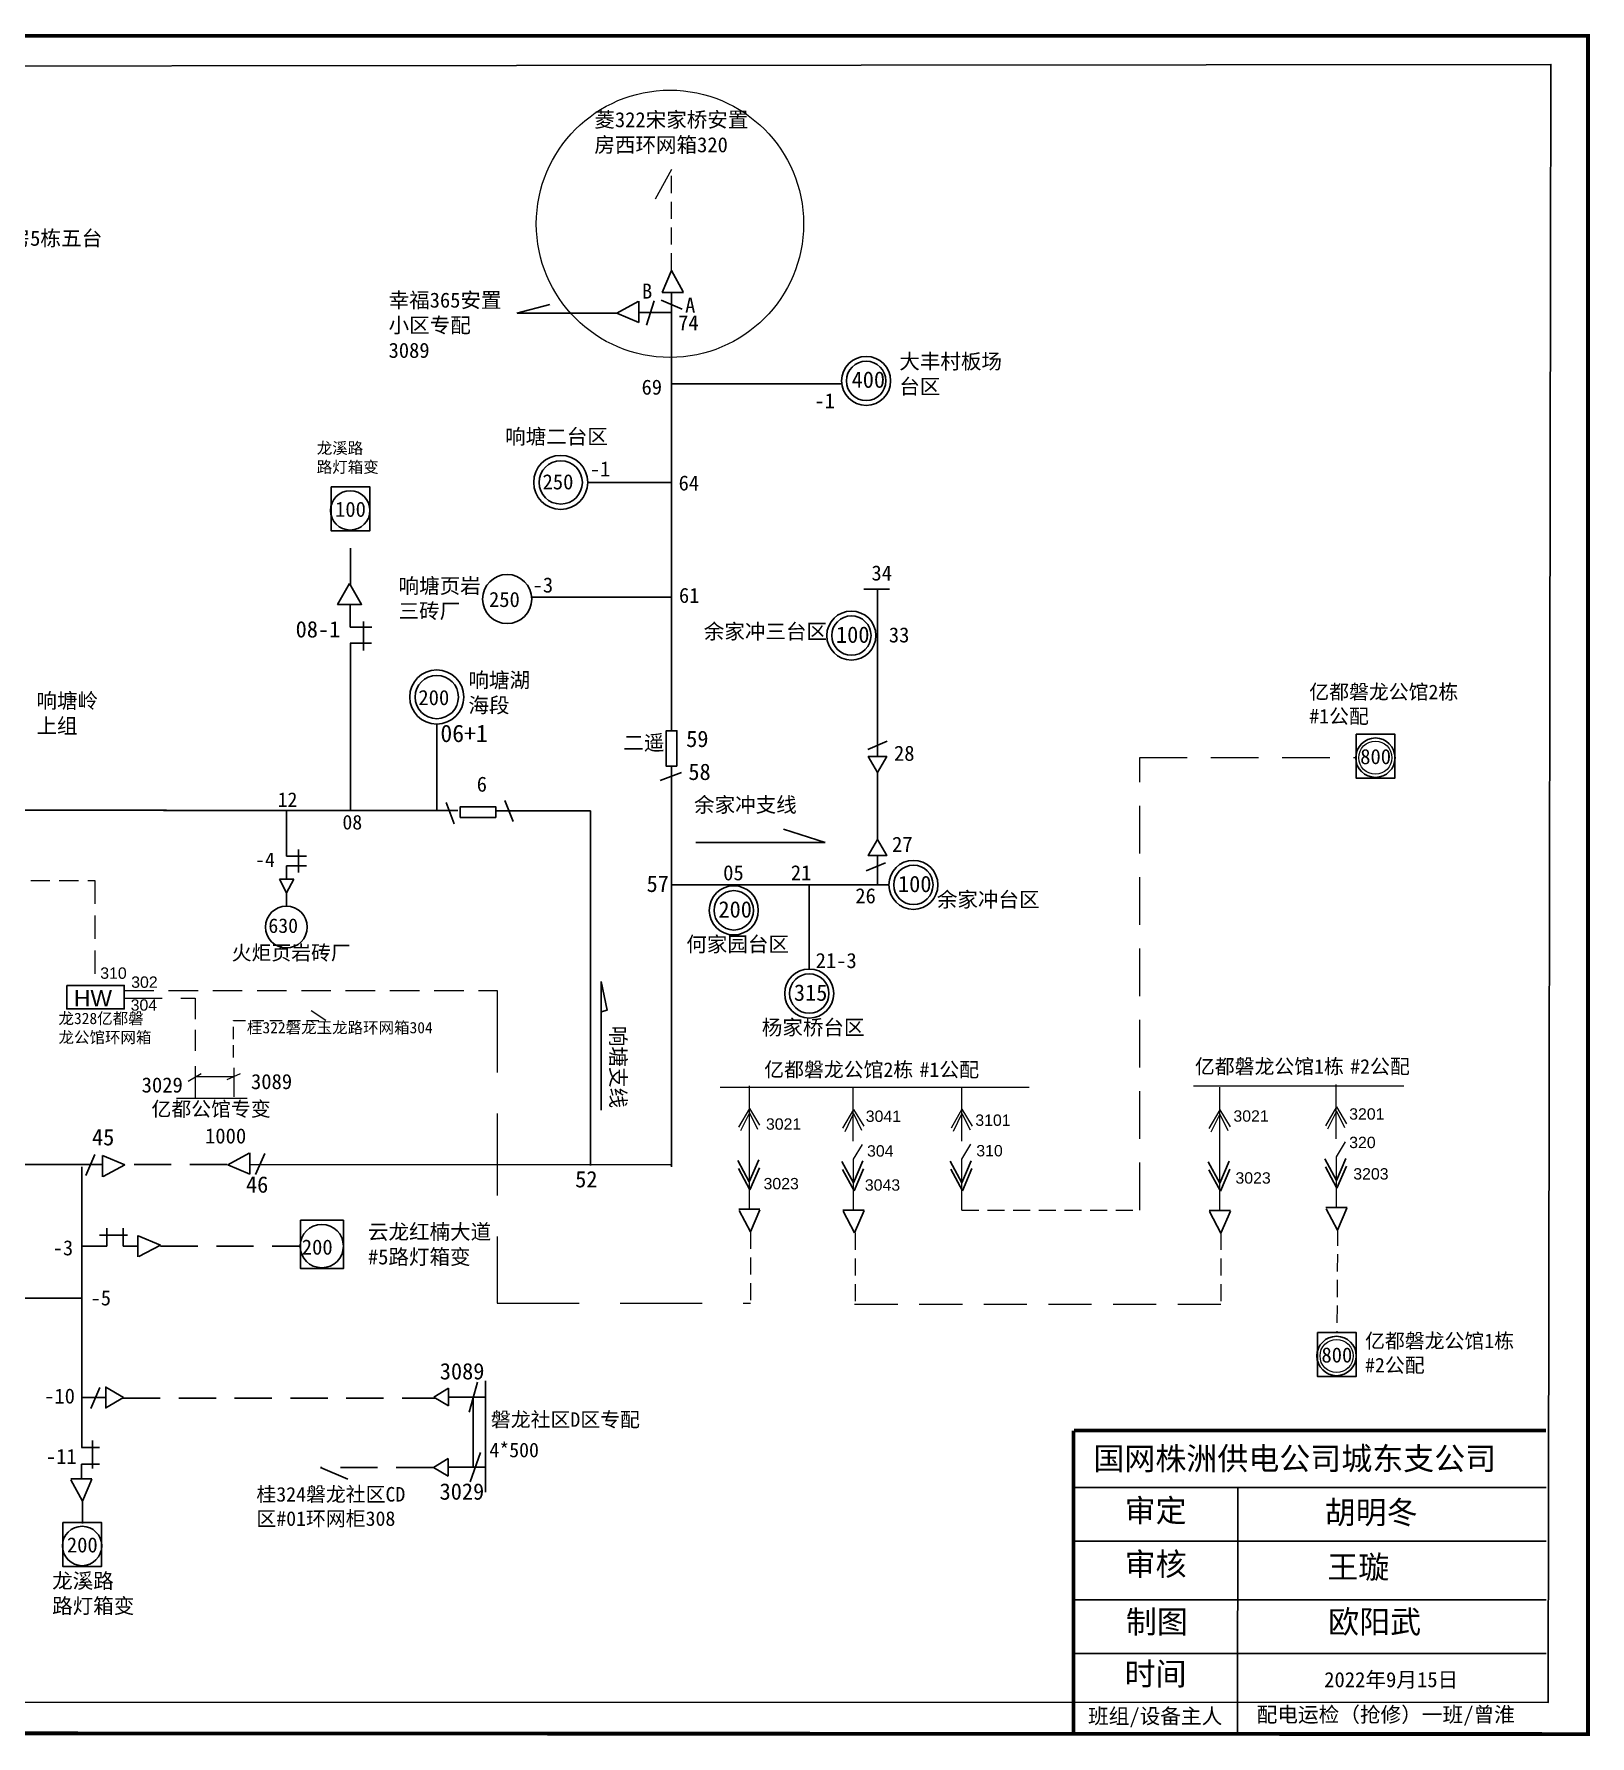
# Model space of a CAD drawing. Extents: x 62 to 435, y 13 to 238.
# Drawn here: x 229.9 to 435.4, y 12.8 to 237.5 of the extents above; entities that cross this region are included whole.
import ezdxf

# ---------------------------------------------------------------- set-up
doc = ezdxf.new("R2010")
doc.units = 0
doc.header["$LTSCALE"] = 0.774411
doc.linetypes.add('DASHED2', pattern=[9.525, 6.35, -3.175])
doc.layers.get('0').update_dxf_attribs({"linetype": 'CONTINUOUS'})
doc.layers.add('0-RefEdit0', color=7, linetype='CONTINUOUS')
doc.styles.add('宋体_txtstyle_0.00_0_0', font='')
doc.styles.add('宋体_txtstyle_1.50_0_0', font='SIMSUN.TTC', dxfattribs={"height": 1.5})
doc.styles.add('宋体_txtstyle_1.92_0_0', font='', dxfattribs={"height": 1.92375})
doc.styles.add('宋体_txtstyle_1.99_0_0', font='', dxfattribs={"height": 1.989})
doc.styles.add('宋体_txtstyle_19.07_0_0', font='', dxfattribs={"height": 19.066942})
doc.styles.add('宋体_txtstyle_2.00_0_0', font='', dxfattribs={"height": 2})
doc.styles.add('宋体_txtstyle_2.17_0_0', font='', dxfattribs={"height": 2.1675})
doc.styles.add('宋体_txtstyle_2.19_0_0', font='', dxfattribs={"height": 2.189563})
doc.styles.add('宋体_txtstyle_200.00_0_0200', font='SIMSUN.TTC', dxfattribs={"height": 200})
doc.styles.add('宋体_txtstyle_3.00_0_0', font='SIMSUN.TTC', dxfattribs={"height": 3})
doc.styles.add('宋体_txtstyle_3.40_0_0', font='', dxfattribs={"height": 3.400934})
doc.styles.add('宋体_txtstyle_6.43_0_0', font='', dxfattribs={"height": 6.431791})
doc.styles.get('宋体_txtstyle_0.00_0_0').set_extended_font_data('宋体')
doc.styles.get('宋体_txtstyle_1.92_0_0').set_extended_font_data('宋体')
doc.styles.get('宋体_txtstyle_1.99_0_0').set_extended_font_data('宋体')
doc.styles.get('宋体_txtstyle_19.07_0_0').set_extended_font_data('宋体')
doc.styles.get('宋体_txtstyle_2.00_0_0').set_extended_font_data('宋体')
doc.styles.get('宋体_txtstyle_2.17_0_0').set_extended_font_data('宋体')
doc.styles.get('宋体_txtstyle_2.19_0_0').set_extended_font_data('宋体')
doc.styles.get('宋体_txtstyle_3.40_0_0').set_extended_font_data('宋体')
doc.styles.get('宋体_txtstyle_6.43_0_0').set_extended_font_data('宋体')

msp = doc.modelspace()

# ---------------------------------------------------------------- linework, layer by layer
at = {"color": 7, "linetype": 'Continuous', "lineweight": 0, "ltscale": 0.460877}
msp.add_line((314.09, 219.64), (311.91, 215.72), dxfattribs=at)
at = {"color": 7, "linetype": 'DASHED2', "lineweight": 0, "ltscale": 0.460877}
msp.add_line((314.09, 206.3), (314.09, 219.64), dxfattribs=at)
at = {"linetype": 'Continuous'}
for p, q in [((312.85, 203.4), (314.09, 206.3)), ((314.09, 206.3), (315.61, 203.48)), ((312.71, 202.37), (315.5, 201.18)), ((312.85, 203.4), (315.65, 203.4)), ((314.1, 203.36), (314.09, 145.59)), ((293.71, 200.67), (306.9, 200.67)), ((306.85, 200.66), (309.68, 202.18)), ((309.76, 199.42), (306.85, 200.66)), ((309.76, 199.42), (309.76, 202.22)), ((303.02, 178.3), (314.13, 178.3)), ((271.65, 162.16), (271.65, 159.17)), ((314.06, 163.14), (295.71, 163.14)), ((273.41, 159.93), (273.41, 156.11)), ((271.65, 159.17), (274.52, 159.17)), ((271.65, 157.08), (274.45, 157.08)), ((271.68, 134.98), (271.68, 157.08)), ((315.39, 140), (312.58, 138.92)), ((314.09, 140.84), (314.09, 87.92)), ((235.34, 135.01), (201.12, 135.02)), ((247.37, 135), (233.93, 135)), ((246.97, 134.98), (285.86, 134.98)), ((285.4, 133.2), (284.32, 136.01)), ((290.87, 134.92), (303.38, 134.92)), ((293.15, 133.5), (292.07, 136.31)), ((304.78, 112.38), (305.57, 108.59)), ((305.57, 108.59), (304.78, 108.39)), ((238.8, 88.22), (226.86, 88.23)), ((237.93, 89.55), (236.73, 86.76)), ((238.95, 89.41), (238.95, 86.61)), ((238.95, 89.41), (241.86, 88.17)), ((241.86, 88.17), (239.03, 86.65)), ((255.49, 88.19), (258.32, 89.71)), ((258.4, 86.95), (255.49, 88.19)), ((258.4, 86.95), (258.4, 89.75)), ((313.94, 88.17), (258.48, 88.21)), ((260.35, 89.69), (259.16, 86.9)), ((242.24, 78.88), (238.53, 78.88)), ((239.49, 77.46), (239.49, 79.81)), ((241.66, 77.46), (241.66, 79.81)), ((239.49, 77.46), (236.18, 77.46)), ((243.61, 77.46), (241.66, 77.46)), ((238.58, 58.79), (237.39, 56)), ((237.59, 48.08), (237.59, 51.79)), ((236.17, 50.84), (238.52, 50.84)), ((236.17, 48.67), (238.52, 48.67)), ((236.17, 46.71), (236.17, 48.67)), ((367.23, 45.58), (429.6, 45.58)), ((388.88, 45.57), (388.84, 13.03)), ((367.23, 38.48), (429.6, 38.48)), ((367.23, 30.73), (429.6, 30.73)), ((367.23, 23.63), (429.6, 23.63))]:
    msp.add_line(p, q, dxfattribs=at)
at = {"color": 0, "linetype": 'Continuous'}
for p, q in [((311.8, 202.29), (310.79, 199.07)), ((293.65, 200.67), (298.03, 201.8)), ((314.11, 200.74), (309.75, 200.74)), ((339.48, 164.22), (342.89, 164.22)), ((283.08, 146.39), (283.08, 135.03)), ((303.38, 134.92), (303.38, 88.11)), ((317.28, 130.74), (334.38, 130.74)), ((334.38, 130.74), (328.89, 132.49)), ((332.25, 113.99), (332.25, 125.15)), ((236.18, 87.94), (236.18, 50.87)), ((324.36, 85.92), (322.84, 88.75)), ((324.45, 84.88), (322.93, 87.7)), ((325.6, 88.83), (324.36, 85.92)), ((325.69, 87.78), (324.45, 84.88)), ((338.11, 85.8), (336.59, 88.63)), ((339.35, 88.71), (338.11, 85.8)), ((339.43, 87.66), (338.19, 84.75)), ((352.43, 85.82), (350.91, 88.65)), ((353.67, 88.73), (352.43, 85.82)), ((353.75, 87.68), (352.51, 84.77)), ((386.5, 85.75), (384.98, 88.58)), ((387.74, 88.66), (386.5, 85.75)), ((401.9, 86.13), (400.38, 88.96)), ((401.98, 85.08), (400.46, 87.91)), ((403.14, 89.04), (401.9, 86.13)), ((403.22, 87.99), (401.98, 85.08)), ((338.19, 84.75), (336.67, 87.58)), ((352.51, 84.77), (350.99, 87.6)), ((386.58, 84.7), (385.06, 87.53)), ((387.82, 87.61), (386.58, 84.7)), ((325.77, 82.32), (322.97, 82.32)), ((324.52, 79.35), (323, 82.17)), ((325.76, 82.26), (324.52, 79.35)), ((339.52, 82.19), (336.72, 82.19)), ((338.27, 79.22), (336.75, 82.05)), ((339.51, 82.13), (338.27, 79.22)), ((387.9, 82.14), (385.1, 82.14)), ((386.66, 79.17), (385.14, 82)), ((387.9, 82.08), (386.66, 79.17)), ((403.31, 82.53), (400.51, 82.53)), ((402.06, 79.56), (400.54, 82.38)), ((403.3, 82.47), (402.06, 79.56)), ((243.6, 78.83), (243.6, 76.03)), ((243.66, 78.82), (246.57, 77.58)), ((246.57, 77.58), (243.74, 76.06)), ((236.19, 70.57), (226.67, 70.57)), ((239.37, 57.46), (236.1, 57.46)), ((267.73, 48.2), (271.32, 46.69)), ((237.54, 46.73), (234.74, 46.73)), ((236.29, 43.76), (234.77, 46.59)), ((237.53, 46.67), (236.29, 43.76)), ((236.29, 43.76), (236.29, 40.84))]:
    msp.add_line(p, q, dxfattribs=at)
at = {"linetype": 'DASHED2'}
for p, q in [((271.68, 164.68), (271.68, 171.91)), ((255.39, 88.21), (241.75, 88.22)), ((246.59, 77.45), (265.08, 77.45))]:
    msp.add_line(p, q, dxfattribs=at)
at = {"color": 7, "linetype": 'DASHED2', "lineweight": 0, "ltscale": 1.276682}
for p, q in [((375.92, 82.21), (375.92, 141.99)), ((375.92, 141.99), (404.46, 141.99))]:
    msp.add_line(p, q, dxfattribs=at)
at = {"color": 7, "ltscale": 2}
for p, q in [((263.22, 134.98), (263.22, 128.96)), ((263.22, 128.96), (265.89, 128.96)), ((264.8, 129.84), (264.8, 126.78)), ((263.22, 124.11), (262.33, 125.89)), ((262.33, 125.89), (264.21, 125.89)), ((263.22, 127.67), (263.22, 125.99)), ((265.89, 127.67), (263.22, 127.67)), ((264.21, 125.89), (263.22, 124.11)), ((263.22, 124.31), (263.22, 122.34))]:
    msp.add_line(p, q, dxfattribs=at)
at = {"color": 7, "linetype": 'DASHED2', "lineweight": 0, "ltscale": 0.511978}
msp.add_line((210.57, 125.73), (237.9, 125.73), dxfattribs=at)
at = {"color": 7, "linetype": 'DASHED2', "lineweight": 0, "ltscale": 0.627198}
msp.add_line((237.9, 125.73), (237.9, 111.87), dxfattribs=at)
msp.add_line((314.12, 125.15), (342.78, 125.15))
at = {"color": 7}
msp.add_line((304.78, 112.4), (304.78, 95.39), dxfattribs=at)
at = {"color": 7, "linetype": 'DASHED2', "lineweight": 0, "ltscale": 0.793013}
msp.add_line((241.8, 111.21), (291.07, 111.21), dxfattribs=at)
at = {"color": 7, "linetype": 'DASHED2', "lineweight": 0, "ltscale": 1.016567}
msp.add_line((241.8, 110.19), (251.16, 110.19), dxfattribs=at)
at = {"color": 7, "linetype": 'DASHED2', "lineweight": 0, "ltscale": 0.56476}
msp.add_line((251.16, 110.19), (251.16, 102.55), dxfattribs=at)
at = {"color": 7, "linetype": 'DASHED2', "lineweight": 0, "ltscale": 2.202814}
for p, q in [((291.07, 111.21), (291.07, 69.9)), ((291.07, 69.9), (324.53, 69.9))]:
    msp.add_line(p, q, dxfattribs=at)
at = {"color": 7, "linetype": 'Continuous', "lineweight": 0, "ltscale": 0.212101}
msp.add_line((268.43, 107.25), (266.48, 108.53), dxfattribs=at)
at = {"color": 7, "linetype": 'DASHED2', "lineweight": 0, "ltscale": 0.327317}
for p, q in [((256.22, 102.37), (256.22, 107.24)), ((256.22, 107.24), (268.4, 107.24))]:
    msp.add_line(p, q, dxfattribs=at)
at = {"color": 7, "linetype": 'Continuous', "lineweight": 0, "ltscale": 0.403693}
for p, q in [((251.18, 101.22), (251.18, 96.99)), ((250.23, 99.21), (251.96, 100.26)), ((251.3, 99.85), (256.28, 99.85)), ((255.41, 99.45), (257.16, 100.25)), ((256.28, 100.98), (256.28, 97.15)), ((248.69, 96.99), (258.06, 96.99))]:
    msp.add_line(p, q, dxfattribs=at)
at = {"color": 7, "linetype": 'Continuous', "lineweight": 0, "ltscale": 1.574582}
msp.add_line((320.52, 98.44), (361.31, 98.44), dxfattribs=at)
at = {"color": 7, "linetype": 'Continuous', "lineweight": 0, "ltscale": 1.049199}
for p, q in [((324.37, 82.32), (324.37, 98.61)), ((386.5, 82.14), (386.5, 98.43)), ((338.12, 82.19), (338.12, 88.92)), ((352.43, 82.21), (352.43, 88.94)), ((401.91, 82.53), (401.91, 89.25))]:
    msp.add_line(p, q, dxfattribs=at)
at = {"color": 7, "linetype": 'Continuous', "lineweight": 0, "ltscale": 0.416651}
for p, q in [((338.1, 91.29), (338.1, 98.44)), ((352.42, 91.31), (352.42, 98.46)), ((401.89, 91.62), (401.89, 98.77)), ((338.12, 88.92), (339.31, 90.88)), ((352.43, 88.94), (353.63, 90.9)), ((401.91, 89.25), (403.1, 91.21))]:
    msp.add_line(p, q, dxfattribs=at)
at = {"color": 7, "linetype": 'Continuous', "lineweight": 0, "ltscale": 1.417829}
for p, q in [((383.02, 98.61), (410.81, 98.61)), ((386.5, 98.43), (386.5, 98.43))]:
    msp.add_line(p, q, dxfattribs=at)
at = {"color": 7, "linetype": 'Continuous', "lineweight": 0, "ltscale": 0.42844}
for p, q in [((324.37, 95.62), (322.93, 93.14)), ((324.37, 95.62), (325.72, 93.4)), ((338.12, 95.5), (336.68, 93.02)), ((338.12, 95.5), (339.47, 93.27)), ((352.43, 95.52), (351, 93.04)), ((352.43, 95.52), (353.78, 93.29)), ((386.5, 95.45), (385.07, 92.97)), ((386.5, 95.45), (387.85, 93.22)), ((401.91, 95.83), (400.47, 93.35)), ((401.91, 95.83), (403.25, 93.61))]:
    msp.add_line(p, q, dxfattribs=at)
at = {"color": 7, "linetype": 'Continuous', "lineweight": 0, "ltscale": 0.771192}
for p, q in [((324.37, 95.06), (323.21, 92.67)), ((324.37, 95.06), (325.44, 92.9)), ((338.12, 94.94), (336.96, 92.55)), ((338.12, 94.94), (339.19, 92.78)), ((352.43, 94.96), (351.27, 92.57)), ((352.43, 94.96), (353.51, 92.8)), ((386.5, 94.89), (385.34, 92.49)), ((386.5, 94.89), (387.58, 92.73)), ((401.91, 95.27), (400.74, 92.88)), ((401.91, 95.27), (402.98, 93.11))]:
    msp.add_line(p, q, dxfattribs=at)
at = {"color": 7, "linetype": 'DASHED2', "lineweight": 0, "ltscale": 0.459605}
for p, q in [((352.43, 82.21), (375.92, 82.21)), ((324.52, 79.35), (324.53, 69.9)), ((338.35, 79.21), (338.35, 69.76)), ((386.65, 79.22), (386.66, 69.78)), ((402.07, 79.76), (401.96, 66.04))]:
    msp.add_line(p, q, dxfattribs=at)
at = {"color": 7, "linetype": 'DASHED2', "lineweight": 0, "ltscale": 1.157365}
msp.add_line((338.27, 69.78), (386.66, 69.78), dxfattribs=at)
at = {"linetype": 'Continuous', "const_width": 0.5}
msp.add_lwpolyline([(61.75, 237.26), (435.14, 237.26), (435.14, 13.01), (61.75, 13.18)], close=True, dxfattribs=at)
at = {"linetype": 'Continuous'}
for points in [[(65.86, 233.13), (430.24, 233.49), (429.86, 17.16), (65.86, 17.22)], [(314.79, 140.82), (313.4, 140.82), (313.4, 145.51), (314.79, 145.51)], [(286.19, 134.07), (286.19, 135.46), (290.87, 135.46), (290.87, 134.07)]]:
    msp.add_lwpolyline(points, close=True, dxfattribs=at)
at = {"color": 0, "linetype": 'Continuous'}
for points in [[(314.14, 191.31), (336.57, 191.31)], [(341.28, 142.1), (341.28, 164.13)], [(340, 143.02), (342.56, 144.11)], [(341.28, 131.13), (341.28, 139.98)], [(341.28, 125.15), (341.28, 129.01)], [(339.8, 127), (342.36, 128.08)]]:
    msp.add_lwpolyline(points, dxfattribs=at)
for points in [[(269.12, 177.71), (274.25, 177.71), (274.25, 171.91), (269.12, 171.91)], [(271.56, 164.95), (269.97, 162.18), (273.16, 162.18)], [(404.51, 145.05), (409.64, 145.05), (409.64, 139.25), (404.51, 139.25)], [(341.28, 139.98), (342.51, 142.1), (340.06, 142.1)], [(341.28, 131.13), (340.06, 129.01), (342.51, 129.01)], [(234.2, 111.87), (241.8, 111.87), (241.8, 108.78), (234.2, 108.78)], [(265.1, 80.86), (270.75, 80.86), (270.75, 74.48), (265.1, 74.48)], [(399.4, 66.04), (404.53, 66.04), (404.53, 60.24), (399.4, 60.24)], [(241.72, 57.46), (239.35, 58.83), (239.35, 56.08)], [(233.69, 40.95), (238.82, 40.95), (238.82, 35.15), (233.69, 35.15)]]:
    msp.add_lwpolyline(points, close=True, dxfattribs=at)
at = {"linetype": 'Continuous', "const_width": 0.5}
for points in [[(367.19, 53.09), (367.17, 13.04)], [(367.23, 53.09), (429.6, 53.09)]]:
    msp.add_lwpolyline(points, dxfattribs=at)
at = {"color": 12, "linetype": 'Continuous', "lineweight": 0, "ltscale": 1.045031, "true_color": 0xc00000}
msp.add_circle((313.88, 212.45), 17.65, dxfattribs=at)
at = {"linetype": 'Continuous'}
for centre, radius in [((339.79, 191.7), 3.24), ((299.45, 178.3), 3.57), ((292.38, 162.9), 3.24), ((337.84, 158.07), 3.24), ((283.08, 149.96), 3.57), ((346.03, 125.15), 3.24), ((322.31, 121.79), 3.24), ((332.28, 110.8), 3.24)]:
    msp.add_circle(centre, radius, dxfattribs=at)
for centre, radius in [((339.79, 191.7), 2.6), ((299.45, 178.3), 2.86), ((337.84, 158.07), 2.6), ((283.08, 149.96), 2.86), ((346.03, 125.15), 2.6), ((322.31, 121.79), 2.6), ((332.28, 110.8), 2.6)]:
    msp.add_circle(centre, radius)
at = {"color": 0}
for centre, radius in [((271.65, 174.61), 2.6), ((407.05, 141.95), 2.6), ((267.89, 77.45), 2.86), ((401.93, 62.94), 2.6), ((236.23, 37.85), 2.6)]:
    msp.add_circle(centre, radius, dxfattribs=at)
at = {"color": 7, "linetype": 'Continuous', "lineweight": 0, "ltscale": 0.347382}
for centre in [(407.05, 141.95), (401.93, 62.94)]:
    msp.add_circle(centre, 2.19, dxfattribs=at)
at = {"color": 7}
msp.add_circle((263.22, 119.58), 2.76, dxfattribs=at)
at = {"layer": '0-RefEdit0', "color": 7, "linetype": 'Continuous'}
for p, q in [((284.61, 58.68), (282.68, 57.48)), ((284.61, 56.34), (284.61, 58.68)), ((288.45, 59.49), (287.36, 55.54)), ((289.53, 59.64), (289.53, 44.94)), ((282.68, 57.48), (284.61, 56.34)), ((284.61, 57.51), (289.53, 57.51)), ((287.9, 57.53), (287.9, 48.28)), ((288.84, 50.19), (287.48, 46.3)), ((284.58, 49.41), (282.65, 48.22)), ((282.65, 48.22), (284.58, 47.07)), ((284.58, 47.07), (284.58, 49.41)), ((289.5, 48.24), (284.58, 48.24))]:
    msp.add_line(p, q, dxfattribs=at)
at = {"layer": '0-RefEdit0', "color": 7, "linetype": 'DASHED2'}
for p, q in [((241.63, 57.38), (282.82, 57.38)), ((282.65, 48.22), (267.73, 48.21))]:
    msp.add_line(p, q, dxfattribs=at)

# ---------------------------------------------------------------- texts
at = {"color": 1, "true_color": 0xff0000, "insert": (303.9, 227.2), "char_height": 1.989, "width": 22.5659, "attachment_point": 1, "style": '宋体_txtstyle_1.99_0_0'}
msp.add_mtext('菱322宋家桥安置^M^J房西环网箱320', dxfattribs=at)
at = {"linetype": 'Continuous', "attachment_point": 1}
for s, insert, char_height, width, style in [('{\\fSimSun|b0|i0|c134|p2;\\H0.8x;三搭桥村安置房5栋五台区箱变}', (210.27, 211.55), 2.5, 30.4123, '宋体_txtstyle_0.00_0_0'), ('{\\fSimSun|b0|i0|c134|p2;4*500}', (290.03, 51.49), 1.9238, 3.3337, '宋体_txtstyle_0.00_0_0'), ('国网株洲供电公司城东支公司 ', (369.81, 50.9), 3, 82.0179, '宋体_txtstyle_0.00_0_0'), ('审定', (373.93, 44.03), 3, 23.4615, '宋体_txtstyle_0.00_0_0'), ('胡明冬', (400.36, 43.79), 3, 23.4615, '宋体_txtstyle_3.00_0_0'), ('审核', (373.93, 36.96), 3, 23.4615, '宋体_txtstyle_0.00_0_0'), ('{\\fSimSun|b0|i0|c134|p2;王璇}', (400.7, 36.57), 3, 33.0539, '宋体_txtstyle_0.00_0_0'), ('制图', (374.09, 29.34), 3, 23.4615, '宋体_txtstyle_0.00_0_0'), ('欧阳武', (400.82, 29.34), 3, 23.4615, '宋体_txtstyle_3.00_0_0'), ('时间', (373.93, 22.46), 3, 23.4615, '宋体_txtstyle_0.00_0_0'), ('2022年9月15日', (400.29, 21.2), 2, 28.5554, '宋体_txtstyle_2.00_0_0')]:
    msp.add_mtext(s, dxfattribs=dict(at, insert=insert, char_height=char_height, width=width, style=style))
at = {"color": 0, "attachment_point": 1}
for s, insert, char_height, width, style in [('B', (310.19, 204.56), 1.99, 20.2054, '宋体_txtstyle_0.00_0_0'), ('幸福365安置小区专配3089', (276.72, 203.37), 1.989, 16.1203, '宋体_txtstyle_0.00_0_0'), ('A', (315.88, 202.7), 1.99, 20.2054, '宋体_txtstyle_0.00_0_0'), ('74', (314.96, 200.37), 1.989, 20.2054, '宋体_txtstyle_0.00_0_0'), ('{\\fSimSun|b0|i0|c134|p2;大丰村板场台区}', (344.17, 195.28), 1.989, 13.8175, '宋体_txtstyle_0.00_0_0'), ('{\\fSimSun|b0|i0|c134|p2;69}', (310.13, 191.88), 1.989, 20.2054, '宋体_txtstyle_0.00_0_0'), ('{\\fSimSun|b0|i0|c134|p2;-1}', (332.95, 190.08), 1.989, 20.2054, '宋体_txtstyle_0.00_0_0'), ('64', (315.02, 179.22), 1.989, 20.2054, '宋体_txtstyle_0.00_0_0'), ('61', (315.07, 164.38), 1.989, 20.2054, '宋体_txtstyle_0.00_0_0'), ('06+1', (283.56, 146.31), 2.3, 4.8377, '宋体_txtstyle_0.00_0_0'), ('{\\fSimSun|b0|i0|c134|p2;59}', (316.02, 145.52), 2.1675, 5.5562, '宋体_txtstyle_2.17_0_0'), ('{\\fSimSun|b0|i0|c134|p2;云龙红楠大道\\P#5路灯箱变}', (273.99, 80.34), 1.989, 22.3941, '宋体_txtstyle_0.00_0_0'), ('{\\fSimSun|b0|i0|c134|p2;-3}', (232.35, 78.22), 1.989, 22.3941, '宋体_txtstyle_0.00_0_0'), ('200', (265.25, 78.32), 2, 4.1943, '宋体_txtstyle_0.00_0_0'), ('{\\fSimSun|b0|i0|c134|p2;-5}', (237.35, 71.61), 1.989, 22.3941, '宋体_txtstyle_0.00_0_0'), ('{\\fSimSun|b0|i0|c134|p2;-10}', (231.23, 58.65), 1.989, 22.3941, '宋体_txtstyle_0.00_0_0'), ('{\\fSimSun|b0|i0|c134|p2;200}', (234.23, 38.99), 1.9941, 4.1943, '宋体_txtstyle_0.00_0_0'), ('{\\fSimSun|b0|i0|c134|p2;龙溪路\\P路灯箱变}', (232.28, 34.25), 1.989, 22.3941, '宋体_txtstyle_0.00_0_0')]:
    msp.add_mtext(s, dxfattribs=dict(at, insert=insert, char_height=char_height, width=width, style=style))
at = {"color": 7, "linetype": 'Continuous', "attachment_point": 1}
for s, insert, char_height, width, style in [('{\\fSimSun|b0|i0|c134|p2;400}', (337.87, 192.96), 2.1675, 4.7831, '宋体_txtstyle_0.00_0_0'), ('250', (297.05, 179.38), 2, 4.7831, '宋体_txtstyle_0.00_0_0'), ('{\\fSimSun|b0|i0|c134|p2;100}', (335.81, 159.28), 2.1675, 4.7831, '宋体_txtstyle_0.00_0_0'), ('亿都磐龙公馆2栋#1公配', (398.32, 151.6), 1.9238, 21.91, '宋体_txtstyle_19.07_0_0'), ('{\\fSimSun|b0|i0|c134|p2;100}', (344, 126.36), 2.1675, 4.7831, '宋体_txtstyle_0.00_0_0'), ('{\\fSimSun|b0|i0|c134|p2;200}', (320.28, 123), 2.1675, 4.7831, '宋体_txtstyle_0.00_0_0'), ('{\\fSimSun|b0|i0|c134|p2;315}', (330.25, 112.01), 2.1675, 4.7831, '宋体_txtstyle_0.00_0_0'), ('亿都磐龙公馆2栋', (326.33, 101.72), 1.924, 21.91, '宋体_txtstyle_19.07_0_0'), ('#1公配', (346.84, 101.72), 1.924, 21.91, '宋体_txtstyle_19.07_0_0'), ('亿都磐龙公馆1栋', (383.21, 102.14), 1.924, 21.91, '宋体_txtstyle_19.07_0_0'), ('#2公配', (403.73, 102.14), 1.924, 21.91, '宋体_txtstyle_19.07_0_0'), ('亿都公馆专变', (245.4, 96.52), 1.924, 21.91, '宋体_txtstyle_19.07_0_0'), ('亿都磐龙公馆1栋#2公配', (405.69, 65.9), 1.9238, 21.91, '宋体_txtstyle_19.07_0_0')]:
    msp.add_mtext(s, dxfattribs=dict(at, insert=insert, char_height=char_height, width=width, style=style))
at = {"attachment_point": 1}
for s, insert, char_height, width, style in [('响塘二台区', (292.11, 185.35), 1.989, 16.8068, '宋体_txtstyle_0.00_0_0'), ('-1', (303.29, 181.08), 1.994, 4.1943, '宋体_txtstyle_0.00_0_0'), ('响塘页岩三砖厂', (278.04, 165.64), 1.989, 11.2285, '宋体_txtstyle_0.00_0_0'), ('-3', (295.74, 165.75), 1.994, 4.1943, '宋体_txtstyle_0.00_0_0'), ('250', (289.98, 163.84), 1.994, 4.1943, '宋体_txtstyle_0.00_0_0'), ('08-1', (264.44, 159.99), 2.167, 5.5562, '宋体_txtstyle_2.17_0_0'), ('{\\fSimSun|b0|i0|c134|p2;余家冲三台区}', (318.35, 159.62), 1.989, 16.7091, '宋体_txtstyle_0.00_0_0'), ('响塘湖海段', (287.26, 153.19), 1.989, 9.9727, '宋体_txtstyle_2.19_0_0'), ('200', (280.65, 150.89), 2, 4.1943, '宋体_txtstyle_0.00_0_0'), ('{\\fSimSun|b0|i0|c134|p2;二遥}', (307.72, 144.93), 1.989, 26.4405, '宋体_txtstyle_0.00_0_0'), ('6', (288.36, 139.45), 1.99, 4.1943, '宋体_txtstyle_0.00_0_0'), ('{\\fSimSun|b0|i0|c134|p2;余家冲支线}', (317.06, 136.73), 1.989, 16.7091, '宋体_txtstyle_0.00_0_0'), ('余家冲台区', (349.13, 124.22), 1.989, 16.7091, '宋体_txtstyle_0.00_0_0'), ('{\\f\uffbfﾬￌﾣﾤ_GB2312|b0|i0|c134|p32;何家园}台区', (316.04, 118.31), 1.989, 16.7091, '宋体_txtstyle_0.00_0_0'), ('{\\fArial|b0|i0|c0|p32;\\H0.692x;310}', (238.63, 114.25), 2.1675, 5.5562, '宋体_txtstyle_0.00_0_0'), ('{\\fArial|b0|i0|c0|p32;\\H0.692x;302}', (242.72, 113.06), 2.1675, 5.5562, '宋体_txtstyle_0.00_0_0'), ('{\\fArial|b0|i0|c0|p32;HW}', (235.15, 111.28), 2.1675, 5.5562, '宋体_txtstyle_0.00_0_0'), ('{\\fArial|b0|i0|c0|p32;\\H0.692x;304}', (242.65, 110.04), 2.1675, 5.5562, '宋体_txtstyle_0.00_0_0'), ('{\\f\uffbfﾬￌﾣﾤ_GB2312|b0|i0|c134|p32;杨家桥}台区', (326.01, 107.33), 1.989, 16.7091, '宋体_txtstyle_0.00_0_0'), ('{\\fArial|b0|i0|c0|p32;\\H0.692x;3041}', (339.74, 95.35), 2.1675, 5.5562, '宋体_txtstyle_0.00_0_0'), ('{\\fArial|b0|i0|c0|p32;\\H0.692x;3101}', (354.21, 94.83), 2.1675, 5.5562, '宋体_txtstyle_0.00_0_0'), ('{\\fArial|b0|i0|c0|p32;\\H0.692x;3021}', (388.3, 95.38), 2.1675, 5.5562, '宋体_txtstyle_0.00_0_0'), ('{\\fArial|b0|i0|c0|p32;\\H0.692x;3201}', (403.59, 95.65), 2.1675, 5.5562, '宋体_txtstyle_0.00_0_0'), ('{\\fArial|b0|i0|c0|p32;\\H0.692x;3021}', (326.56, 94.32), 2.1675, 5.5562, '宋体_txtstyle_0.00_0_0'), ('{\\fArial|b0|i0|c0|p32;\\H0.692x;304}', (339.91, 90.77), 2.1675, 5.5562, '宋体_txtstyle_0.00_0_0'), ('{\\fArial|b0|i0|c0|p32;\\H0.692x;310}', (354.34, 90.8), 2.1675, 5.5562, '宋体_txtstyle_0.00_0_0'), ('{\\fArial|b0|i0|c0|p32;\\H0.692x;320}', (403.59, 91.89), 2.1675, 5.5562, '宋体_txtstyle_0.00_0_0'), ('{\\fArial|b0|i0|c0|p32;\\H0.692x;3203}', (404.13, 87.74), 2.1675, 5.5562, '宋体_txtstyle_0.00_0_0'), ('{\\fArial|b0|i0|c0|p32;\\H0.692x;3023}', (326.24, 86.45), 2.1675, 5.5562, '宋体_txtstyle_0.00_0_0'), ('{\\fArial|b0|i0|c0|p32;\\H0.692x;3043}', (339.62, 86.27), 2.1675, 5.5562, '宋体_txtstyle_0.00_0_0'), ('{\\fArial|b0|i0|c0|p32;\\H0.692x;3023}', (388.57, 87.2), 2.1675, 5.5562, '宋体_txtstyle_0.00_0_0')]:
    msp.add_mtext(s, dxfattribs=dict(at, insert=insert, char_height=char_height, width=width, style=style))
at = {"color": 7, "linetype": 'DASHED2', "lineweight": 0, "ltscale": 1.023152, "insert": (267.23, 183.58), "char_height": 1.5, "attachment_point": 1, "style": '宋体_txtstyle_1.50_0_0'}
msp.add_mtext('龙溪路^M^J路灯箱变', dxfattribs=at)
at = {"color": 7, "attachment_point": 1}
for s, insert, char_height, width, style in [('100', (269.65, 175.75), 1.994, 4.1943, '宋体_txtstyle_1.99_0_0'), ('{\\fSimSun|b0|i0|c134|p2;34}', (340.49, 167.34), 1.9941, 6.5658, '宋体_txtstyle_3.40_0_0'), ('{\\fSimSun|b0|i0|c134|p2;33}', (342.79, 159.16), 1.9941, 6.5658, '宋体_txtstyle_3.40_0_0'), ('{\\fSimSun|b0|i0|c134|p2;响塘岭上组}', (230.21, 150.47), 1.989, 9.6457, '宋体_txtstyle_0.00_0_0'), ('{\\fSimSun|b0|i0|c134|p2;28}', (343.47, 143.53), 1.9941, 6.5658, '宋体_txtstyle_3.40_0_0'), ('800', (405.05, 143.09), 1.994, 4.1943, '宋体_txtstyle_0.00_0_0'), ('{\\fSimSun|b0|i0|c134|p2;58}', (316.31, 141.17), 2.1675, 5.5562, '宋体_txtstyle_0.00_0_0'), ('12', (262.06, 137.37), 1.921, 4.0412, '宋体_txtstyle_0.00_0_0'), ('08', (270.62, 134.39), 1.921, 4.0412, '宋体_txtstyle_1.92_0_0'), ('{\\fSimSun|b0|i0|c134|p2;27}', (343.22, 131.51), 1.9941, 6.5658, '宋体_txtstyle_3.40_0_0'), ('{\\fSimSun|b0|i0|c134|p2;-4}', (259.08, 129.43), 1.9213, 4.0412, '宋体_txtstyle_0.00_0_0'), ('57', (310.79, 126.38), 2.167, 5.5562, '宋体_txtstyle_0.00_0_0'), ('{\\fNSimSun|b0|i0|c134|p49;05}', (320.91, 127.75), 1.9941, 4.1943, '宋体_txtstyle_0.00_0_0'), ('21', (329.85, 127.75), 1.994, 4.1943, '宋体_txtstyle_0.00_0_0'), ('{\\fSimSun|b0|i0|c134|p2;26}', (338.36, 124.71), 1.9941, 0.3685, '宋体_txtstyle_3.40_0_0'), ('630', (260.84, 120.73), 1.921, 4.0412, '宋体_txtstyle_0.00_0_0'), ('火炬页岩砖厂', (256, 117.15), 1.921, 16.4165, '宋体_txtstyle_0.00_0_0'), ('21-3', (333.12, 116.16), 1.994, 4.1943, '宋体_txtstyle_0.00_0_0'), ('{\\fSimSun|b0|i0|c134|p2;3029}', (244.1, 99.73), 2, 5.5562, '宋体_txtstyle_0.00_0_0'), ('{\\fSimSun|b0|i0|c134|p2;3089}', (258.54, 100.18), 2, 5.5562, '宋体_txtstyle_0.00_0_0'), ('45', (237.54, 92.92), 2.167, 5.5562, '宋体_txtstyle_0.00_0_0'), ('46', (257.88, 86.67), 2.167, 5.5562, '宋体_txtstyle_0.00_0_0'), ('52', (301.36, 87.37), 2.167, 6.077, '宋体_txtstyle_0.00_0_0'), ('800', (399.93, 64.07), 1.994, 4.1943, '宋体_txtstyle_0.00_0_0'), ('{\\fSimSun|b0|i0|c134|p2;3089}', (283.48, 62.01), 2.1675, 5.5562, '宋体_txtstyle_0.00_0_0'), ('{\\fSimSun|b0|i0|c134|p2;3029}', (283.45, 46.13), 2.1675, 5.5562, '宋体_txtstyle_0.00_0_0')]:
    msp.add_mtext(s, dxfattribs=dict(at, insert=insert, char_height=char_height, width=width, style=style))
at = {"color": 7, "linetype": 'DASHED2', "lineweight": 0, "ltscale": 1.473659, "char_height": 1.5, "attachment_point": 1, "style": '宋体_txtstyle_0.00_0_0'}
for s, insert in [('龙328亿都磐^J龙公馆环网箱', (233.12, 108.27)), ('桂322磐龙玉龙路环网箱304', (258.01, 107.05))]:
    msp.add_mtext(s, dxfattribs=dict(at, insert=insert))
at = {"color": 2, "true_color": 0xffff00, "insert": (308.03, 106.53), "char_height": 1.989, "width": 20.8355, "attachment_point": 1, "rotation": 270, "style": '宋体_txtstyle_1.99_0_0'}
msp.add_mtext('响塘支线', dxfattribs=at)
at = {"color": 7, "linetype": 'DASHED2', "lineweight": 0, "ltscale": 1.515356, "insert": (252.47, 93), "char_height": 2, "attachment_point": 1, "style": '宋体_txtstyle_0.00_0_0'}
msp.add_mtext('1000', dxfattribs=at)
at = {"color": 0, "linetype": 'Continuous', "char_height": 1.9238, "attachment_point": 1}
for s, insert, width, style in [('{\\fSimSun|b0|i0|c134|p2;磐龙社区D区专配}', (290.23, 55.51), 21.91, '宋体_txtstyle_19.07_0_0'), ('{\\fSimSun|b0|i0|c134|p2;桂324磐龙社区CD区#01环网柜308}', (259.26, 45.64), 22.1097, '宋体_txtstyle_6.43_0_0')]:
    msp.add_mtext(s, dxfattribs=dict(at, insert=insert, width=width, style=style))
at = {"color": 1, "insert": (231.46, 50.67), "char_height": 1.989, "width": 22.3941, "attachment_point": 1, "style": '宋体_txtstyle_0.00_0_0'}
msp.add_mtext('{\\fSimSun|b0|i0|c134|p2;\\C256;-11}', dxfattribs=at)
at = {"color": 7, "linetype": 'DASHED2', "lineweight": 0, "ltscale": 0.386856, "char_height": 2, "attachment_point": 1, "style": '宋体_txtstyle_200.00_0_0200'}
for s, insert in [('班组/设备主人', (369.1, 16.38)), ('配电运检（抢修）一班/曾淮', (391.37, 16.59))]:
    msp.add_mtext(s, dxfattribs=dict(at, insert=insert))

doc.saveas('drawing.dxf')
